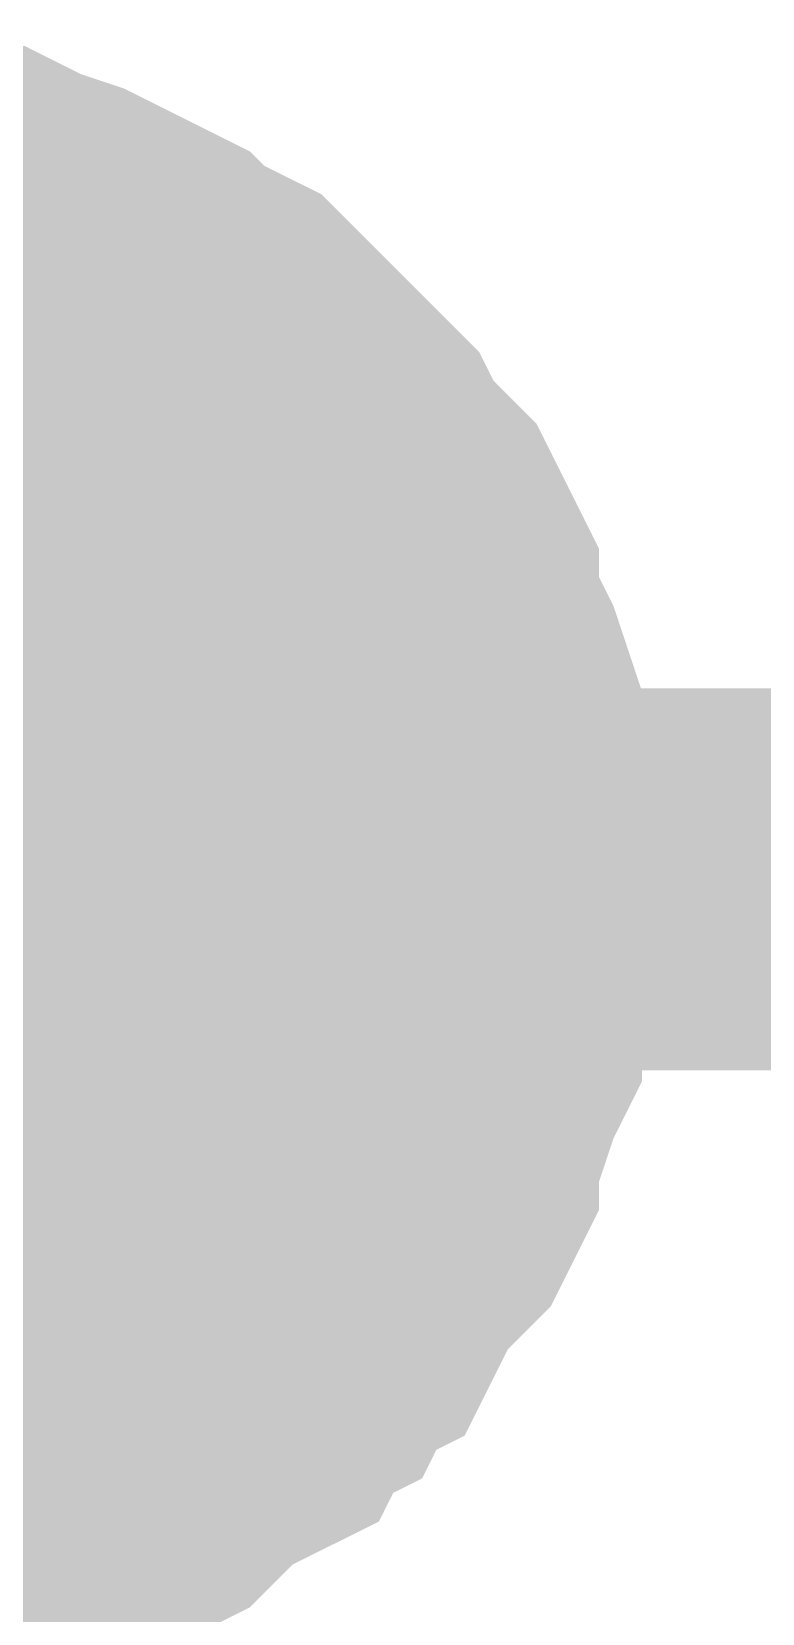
# Model space of a CAD drawing. Header units: inches. Extents: x 0 to 420, y 0 to 297.
# Drawn here: x 141.695 to 142.268, y 168.413 to 169.654 of the extents above; entities that cross this region are included whole.
import ezdxf

# ---------------------------------------------------------------- set-up
doc = ezdxf.new("R2010")
doc.units = ezdxf.units.IN
doc.layers.add('Sheet', color=255, linetype='Continuous')

msp = doc.modelspace()

# ---------------------------------------------------------------- linework, layer by layer
at = {"layer": 'Sheet'}
for points, const_width in [([(141.5305, 169.5046), (141.5529, 169.5046), (141.5865, 169.5046), (141.6089, 169.4934), (141.6313, 169.4934), (141.6537, 169.4934), (141.6761, 169.4822), (141.7097, 169.471), (141.7321, 169.4598), (141.7545, 169.4486), (141.7769, 169.4374), (141.7881, 169.4262), (141.8105, 169.415), (141.8329, 169.4038), (141.8553, 169.3814), (141.8665, 169.3702), (141.8889, 169.3478), (141.9001, 169.3366), (141.9225, 169.3142), (141.9337, 169.2918), (141.9449, 169.2806), (141.9673, 169.2582), (141.9785, 169.2358), (141.9897, 169.2134), (141.9897, 169.191), (142.0009, 169.1686), (142.0121, 169.1462), (142.0233, 169.1126), (142.0233, 169.0901), (142.0233, 169.0677), (142.0344, 169.0453), (142.0344, 169.0117), (142.0344, 168.9893)], 0.2997), ([(141.5305, 169.5046), (141.5529, 169.5046), (141.5865, 169.5046), (141.6089, 169.4934), (141.6313, 169.4934), (141.6537, 169.4934), (141.6761, 169.4822), (141.7097, 169.471), (141.7321, 169.4598), (141.7545, 169.4486), (141.7769, 169.4374), (141.7881, 169.4262), (141.8105, 169.415), (141.8329, 169.4038), (141.8553, 169.3814), (141.8665, 169.3702), (141.8889, 169.3478), (141.9001, 169.3366), (141.9225, 169.3142), (141.9337, 169.2918), (141.9449, 169.2806), (141.9673, 169.2582), (141.9785, 169.2358), (141.9897, 169.2134), (141.9897, 169.191), (142.0009, 169.1686), (142.0121, 169.1462), (142.0233, 169.1126), (142.0233, 169.0901), (142.0233, 169.0677), (142.0344, 169.0453), (142.0344, 169.0117), (142.0344, 168.9893)], 0.2997), ([(141.5305, 169.5046), (141.5529, 169.5046), (141.5865, 169.5046), (141.6089, 169.4934), (141.6313, 169.4934), (141.6537, 169.4934), (141.6761, 169.4822), (141.7097, 169.471), (141.7321, 169.4598), (141.7545, 169.4486), (141.7769, 169.4374), (141.7881, 169.4262), (141.8105, 169.415), (141.8329, 169.4038), (141.8553, 169.3814), (141.8665, 169.3702), (141.8889, 169.3478), (141.9001, 169.3366), (141.9225, 169.3142), (141.9337, 169.2918), (141.9449, 169.2806), (141.9673, 169.2582), (141.9785, 169.2358), (141.9897, 169.2134), (141.9897, 169.191), (142.0009, 169.1686), (142.0121, 169.1462), (142.0233, 169.1126), (142.0233, 169.0901), (142.0233, 169.0677), (142.0344, 169.0453), (142.0344, 169.0117), (142.0344, 168.9893)], 0.2997), ([(141.5305, 169.5046), (141.5529, 169.5046), (141.5865, 169.5046), (141.6089, 169.4934), (141.6313, 169.4934), (141.6537, 169.4934), (141.6761, 169.4822), (141.7097, 169.471), (141.7321, 169.4598), (141.7545, 169.4486), (141.7769, 169.4374), (141.7881, 169.4262), (141.8105, 169.415), (141.8329, 169.4038), (141.8553, 169.3814), (141.8665, 169.3702), (141.8889, 169.3478), (141.9001, 169.3366), (141.9225, 169.3142), (141.9337, 169.2918), (141.9449, 169.2806), (141.9673, 169.2582), (141.9785, 169.2358), (141.9897, 169.2134), (141.9897, 169.191), (142.0009, 169.1686), (142.0121, 169.1462), (142.0233, 169.1126), (142.0233, 169.0901), (142.0233, 169.0677), (142.0344, 169.0453), (142.0344, 169.0117), (142.0344, 168.9893)], 0.2997), ([(141.5305, 169.5046), (141.5529, 169.5046), (141.5865, 169.5046), (141.6089, 169.4934), (141.6313, 169.4934), (141.6537, 169.4934), (141.6761, 169.4822), (141.7097, 169.471), (141.7321, 169.4598), (141.7545, 169.4486), (141.7769, 169.4374), (141.7881, 169.4262), (141.8105, 169.415), (141.8329, 169.4038), (141.8553, 169.3814), (141.8665, 169.3702), (141.8889, 169.3478), (141.9001, 169.3366), (141.9225, 169.3142), (141.9337, 169.2918), (141.9449, 169.2806), (141.9673, 169.2582), (141.9785, 169.2358), (141.9897, 169.2134), (141.9897, 169.191), (142.0009, 169.1686), (142.0121, 169.1462), (142.0233, 169.1126), (142.0233, 169.0901), (142.0233, 169.0677), (142.0344, 169.0453), (142.0344, 169.0117), (142.0344, 168.9893)], 0.2997), ([(141.5305, 169.5046), (141.5529, 169.5046), (141.5865, 169.5046), (141.6089, 169.4934), (141.6313, 169.4934), (141.6537, 169.4934), (141.6761, 169.4822), (141.7097, 169.471), (141.7321, 169.4598), (141.7545, 169.4486), (141.7769, 169.4374), (141.7881, 169.4262), (141.8105, 169.415), (141.8329, 169.4038), (141.8553, 169.3814), (141.8665, 169.3702), (141.8889, 169.3478), (141.9001, 169.3366), (141.9225, 169.3142), (141.9337, 169.2918), (141.9449, 169.2806), (141.9673, 169.2582), (141.9785, 169.2358), (141.9897, 169.2134), (141.9897, 169.191), (142.0009, 169.1686), (142.0121, 169.1462), (142.0233, 169.1126), (142.0233, 169.0901), (142.0233, 169.0677), (142.0344, 169.0453), (142.0344, 169.0117), (142.0344, 168.9893)], 0.2997), ([(141.5305, 169.5046), (141.5529, 169.5046), (141.5865, 169.5046), (141.6089, 169.4934), (141.6313, 169.4934), (141.6537, 169.4934), (141.6761, 169.4822), (141.7097, 169.471), (141.7321, 169.4598), (141.7545, 169.4486), (141.7769, 169.4374), (141.7881, 169.4262), (141.8105, 169.415), (141.8329, 169.4038), (141.8553, 169.3814), (141.8665, 169.3702), (141.8889, 169.3478), (141.9001, 169.3366), (141.9225, 169.3142), (141.9337, 169.2918), (141.9449, 169.2806), (141.9673, 169.2582), (141.9785, 169.2358), (141.9897, 169.2134), (141.9897, 169.191), (142.0009, 169.1686), (142.0121, 169.1462), (142.0233, 169.1126), (142.0233, 169.0901), (142.0233, 169.0677), (142.0344, 169.0453), (142.0344, 169.0117), (142.0344, 168.9893)], 0.2997), ([(141.5305, 169.5046), (141.5529, 169.5046), (141.5865, 169.5046), (141.6089, 169.4934), (141.6313, 169.4934), (141.6537, 169.4934), (141.6761, 169.4822), (141.7097, 169.471), (141.7321, 169.4598), (141.7545, 169.4486), (141.7769, 169.4374), (141.7881, 169.4262), (141.8105, 169.415), (141.8329, 169.4038), (141.8553, 169.3814), (141.8665, 169.3702), (141.8889, 169.3478), (141.9001, 169.3366), (141.9225, 169.3142), (141.9337, 169.2918), (141.9449, 169.2806), (141.9673, 169.2582), (141.9785, 169.2358), (141.9897, 169.2134), (141.9897, 169.191), (142.0009, 169.1686), (142.0121, 169.1462), (142.0233, 169.1126), (142.0233, 169.0901), (142.0233, 169.0677), (142.0344, 169.0453), (142.0344, 169.0117), (142.0344, 168.9893)], 0.2997), ([(141.5305, 169.5046), (141.5529, 169.5046), (141.5865, 169.5046), (141.6089, 169.4934), (141.6313, 169.4934), (141.6537, 169.4934), (141.6761, 169.4822), (141.7097, 169.471), (141.7321, 169.4598), (141.7545, 169.4486), (141.7769, 169.4374), (141.7881, 169.4262), (141.8105, 169.415), (141.8329, 169.4038), (141.8553, 169.3814), (141.8665, 169.3702), (141.8889, 169.3478), (141.9001, 169.3366), (141.9225, 169.3142), (141.9337, 169.2918), (141.9449, 169.2806), (141.9673, 169.2582), (141.9785, 169.2358), (141.9897, 169.2134), (141.9897, 169.191), (142.0009, 169.1686), (142.0121, 169.1462), (142.0233, 169.1126), (142.0233, 169.0901), (142.0233, 169.0677), (142.0344, 169.0453), (142.0344, 169.0117), (142.0344, 168.9893)], 0.2997), ([(141.5305, 169.5046), (141.5529, 169.5046), (141.5865, 169.5046), (141.6089, 169.4934), (141.6313, 169.4934), (141.6537, 169.4934), (141.6761, 169.4822), (141.7097, 169.471), (141.7321, 169.4598), (141.7545, 169.4486), (141.7769, 169.4374), (141.7881, 169.4262), (141.8105, 169.415), (141.8329, 169.4038), (141.8553, 169.3814), (141.8665, 169.3702), (141.8889, 169.3478), (141.9001, 169.3366), (141.9225, 169.3142), (141.9337, 169.2918), (141.9449, 169.2806), (141.9673, 169.2582), (141.9785, 169.2358), (141.9897, 169.2134), (141.9897, 169.191), (142.0009, 169.1686), (142.0121, 169.1462), (142.0233, 169.1126), (142.0233, 169.0901), (142.0233, 169.0677), (142.0344, 169.0453), (142.0344, 169.0117), (142.0344, 168.9893)], 0.2997), ([(141.5305, 169.5046), (141.5529, 169.5046), (141.5865, 169.5046), (141.6089, 169.4934), (141.6313, 169.4934), (141.6537, 169.4934), (141.6761, 169.4822), (141.7097, 169.471), (141.7321, 169.4598), (141.7545, 169.4486), (141.7769, 169.4374), (141.7881, 169.4262), (141.8105, 169.415), (141.8329, 169.4038), (141.8553, 169.3814), (141.8665, 169.3702), (141.8889, 169.3478), (141.9001, 169.3366), (141.9225, 169.3142), (141.9337, 169.2918), (141.9449, 169.2806), (141.9673, 169.2582), (141.9785, 169.2358), (141.9897, 169.2134), (141.9897, 169.191), (142.0009, 169.1686), (142.0121, 169.1462), (142.0233, 169.1126), (142.0233, 169.0901), (142.0233, 169.0677), (142.0344, 169.0453), (142.0344, 169.0117), (142.0344, 168.9893)], 0.2997), ([(141.6313, 169.4934), (141.6537, 169.4934), (141.6761, 169.4822), (141.7097, 169.471), (141.7321, 169.4598), (141.7545, 169.4486), (141.7769, 169.4374), (141.7881, 169.4262), (141.8105, 169.415), (141.8329, 169.4038), (141.8553, 169.3814), (141.8665, 169.3702), (141.8889, 169.3478), (141.9001, 169.3366), (141.9225, 169.3142), (141.9337, 169.2918), (141.9449, 169.2806), (141.9673, 169.2582), (141.9785, 169.2358), (141.9897, 169.2134), (141.9897, 169.191), (142.0009, 169.1686), (142.0121, 169.1462), (142.0233, 169.1126), (142.0233, 169.0901), (142.0233, 169.0677), (142.0344, 169.0453), (142.0344, 169.0117), (142.0344, 168.9893)], 0.0991), ([(141.6313, 169.4934), (141.6537, 169.4934), (141.6761, 169.4822), (141.7097, 169.471), (141.7321, 169.4598), (141.7545, 169.4486), (141.7769, 169.4374), (141.7881, 169.4262), (141.8105, 169.415), (141.8329, 169.4038), (141.8553, 169.3814), (141.8665, 169.3702), (141.8889, 169.3478), (141.9001, 169.3366), (141.9225, 169.3142), (141.9337, 169.2918), (141.9449, 169.2806), (141.9673, 169.2582), (141.9785, 169.2358), (141.9897, 169.2134), (141.9897, 169.191), (142.0009, 169.1686), (142.0121, 169.1462), (142.0233, 169.1126), (142.0233, 169.0901), (142.0233, 169.0677), (142.0344, 169.0453), (142.0344, 169.0117), (142.0344, 168.9893)], 0.0991), ([(141.6313, 169.4934), (141.6537, 169.4934), (141.6761, 169.4822), (141.7097, 169.471), (141.7321, 169.4598), (141.7545, 169.4486), (141.7769, 169.4374), (141.7881, 169.4262), (141.8105, 169.415), (141.8329, 169.4038), (141.8553, 169.3814), (141.8665, 169.3702), (141.8889, 169.3478), (141.9001, 169.3366), (141.9225, 169.3142), (141.9337, 169.2918), (141.9449, 169.2806), (141.9673, 169.2582), (141.9785, 169.2358), (141.9897, 169.2134), (141.9897, 169.191), (142.0009, 169.1686), (142.0121, 169.1462), (142.0233, 169.1126), (142.0233, 169.0901), (142.0233, 169.0677), (142.0344, 169.0453), (142.0344, 169.0117), (142.0344, 168.9893)], 0.0991), ([(141.6313, 169.4934), (141.6537, 169.4934), (141.6761, 169.4822), (141.7097, 169.471), (141.7321, 169.4598), (141.7545, 169.4486), (141.7769, 169.4374), (141.7881, 169.4262), (141.8105, 169.415), (141.8329, 169.4038), (141.8553, 169.3814), (141.8665, 169.3702), (141.8889, 169.3478), (141.9001, 169.3366), (141.9225, 169.3142), (141.9337, 169.2918), (141.9449, 169.2806), (141.9673, 169.2582), (141.9785, 169.2358), (141.9897, 169.2134), (141.9897, 169.191), (142.0009, 169.1686), (142.0121, 169.1462), (142.0233, 169.1126), (142.0233, 169.0901), (142.0233, 169.0677), (142.0344, 169.0453), (142.0344, 169.0117), (142.0344, 168.9893)], 0.0991), ([(141.6313, 169.4934), (141.6537, 169.4934), (141.6761, 169.4822), (141.7097, 169.471), (141.7321, 169.4598), (141.7545, 169.4486), (141.7769, 169.4374), (141.7881, 169.4262), (141.8105, 169.415), (141.8329, 169.4038), (141.8553, 169.3814), (141.8665, 169.3702), (141.8889, 169.3478), (141.9001, 169.3366), (141.9225, 169.3142), (141.9337, 169.2918), (141.9449, 169.2806), (141.9673, 169.2582), (141.9785, 169.2358), (141.9897, 169.2134), (141.9897, 169.191), (142.0009, 169.1686), (142.0121, 169.1462), (142.0233, 169.1126), (142.0233, 169.0901), (142.0233, 169.0677), (142.0344, 169.0453), (142.0344, 169.0117), (142.0344, 168.9893)], 0.0991), ([(141.6313, 169.4934), (141.6537, 169.4934), (141.6761, 169.4822), (141.7097, 169.471), (141.7321, 169.4598), (141.7545, 169.4486), (141.7769, 169.4374), (141.7881, 169.4262), (141.8105, 169.415), (141.8329, 169.4038), (141.8553, 169.3814), (141.8665, 169.3702), (141.8889, 169.3478), (141.9001, 169.3366), (141.9225, 169.3142), (141.9337, 169.2918), (141.9449, 169.2806), (141.9673, 169.2582), (141.9785, 169.2358), (141.9897, 169.2134), (141.9897, 169.191), (142.0009, 169.1686), (142.0121, 169.1462), (142.0233, 169.1126), (142.0233, 169.0901), (142.0233, 169.0677), (142.0344, 169.0453), (142.0344, 169.0117), (142.0344, 168.9893)], 0.0991), ([(141.6313, 169.4934), (141.6537, 169.4934), (141.6761, 169.4822), (141.7097, 169.471), (141.7321, 169.4598), (141.7545, 169.4486), (141.7769, 169.4374), (141.7881, 169.4262), (141.8105, 169.415), (141.8329, 169.4038), (141.8553, 169.3814), (141.8665, 169.3702), (141.8889, 169.3478), (141.9001, 169.3366), (141.9225, 169.3142), (141.9337, 169.2918), (141.9449, 169.2806), (141.9673, 169.2582), (141.9785, 169.2358), (141.9897, 169.2134), (141.9897, 169.191), (142.0009, 169.1686), (142.0121, 169.1462), (142.0233, 169.1126), (142.0233, 169.0901), (142.0233, 169.0677), (142.0344, 169.0453), (142.0344, 169.0117), (142.0344, 168.9893)], 0.0991), ([(141.6313, 169.4934), (141.6537, 169.4934), (141.6761, 169.4822), (141.7097, 169.471), (141.7321, 169.4598), (141.7545, 169.4486), (141.7769, 169.4374), (141.7881, 169.4262), (141.8105, 169.415), (141.8329, 169.4038), (141.8553, 169.3814), (141.8665, 169.3702), (141.8889, 169.3478), (141.9001, 169.3366), (141.9225, 169.3142), (141.9337, 169.2918), (141.9449, 169.2806), (141.9673, 169.2582), (141.9785, 169.2358), (141.9897, 169.2134), (141.9897, 169.191), (142.0009, 169.1686), (142.0121, 169.1462), (142.0233, 169.1126), (142.0233, 169.0901), (142.0233, 169.0677), (142.0344, 169.0453), (142.0344, 169.0117), (142.0344, 168.9893)], 0.0991), ([(141.6313, 169.4934), (141.6537, 169.4934), (141.6761, 169.4822), (141.7097, 169.471), (141.7321, 169.4598), (141.7545, 169.4486), (141.7769, 169.4374), (141.7881, 169.4262), (141.8105, 169.415), (141.8329, 169.4038), (141.8553, 169.3814), (141.8665, 169.3702), (141.8889, 169.3478), (141.9001, 169.3366), (141.9225, 169.3142), (141.9337, 169.2918), (141.9449, 169.2806), (141.9673, 169.2582), (141.9785, 169.2358), (141.9897, 169.2134), (141.9897, 169.191), (142.0009, 169.1686), (142.0121, 169.1462), (142.0233, 169.1126), (142.0233, 169.0901), (142.0233, 169.0677), (142.0344, 169.0453), (142.0344, 169.0117), (142.0344, 168.9893)], 0.0991), ([(141.6313, 169.4934), (141.6537, 169.4934), (141.6761, 169.4822), (141.7097, 169.471), (141.7321, 169.4598), (141.7545, 169.4486), (141.7769, 169.4374), (141.7881, 169.4262), (141.8105, 169.415), (141.8329, 169.4038), (141.8553, 169.3814), (141.8665, 169.3702), (141.8889, 169.3478), (141.9001, 169.3366), (141.9225, 169.3142), (141.9337, 169.2918), (141.9449, 169.2806), (141.9673, 169.2582), (141.9785, 169.2358), (141.9897, 169.2134), (141.9897, 169.191), (142.0009, 169.1686), (142.0121, 169.1462), (142.0233, 169.1126), (142.0233, 169.0901), (142.0233, 169.0677), (142.0344, 169.0453), (142.0344, 169.0117), (142.0344, 168.9893)], 0.0991), ([(141.6313, 169.4934), (141.6537, 169.4934), (141.6761, 169.4822), (141.7097, 169.471), (141.7321, 169.4598), (141.7545, 169.4486), (141.7769, 169.4374), (141.7881, 169.4262), (141.8105, 169.415), (141.8329, 169.4038), (141.8553, 169.3814), (141.8665, 169.3702), (141.8889, 169.3478), (141.9001, 169.3366), (141.9225, 169.3142), (141.9337, 169.2918), (141.9449, 169.2806), (141.9673, 169.2582), (141.9785, 169.2358), (141.9897, 169.2134), (141.9897, 169.191), (142.0009, 169.1686), (142.0121, 169.1462), (142.0233, 169.1126), (142.0233, 169.0901), (142.0233, 169.0677), (142.0344, 169.0453), (142.0344, 169.0117), (142.0344, 168.9893)], 0.0991), ([(142.0344, 168.9893), (142.0344, 168.9669), (142.0344, 168.9333), (142.0233, 168.9109), (142.0233, 168.8885), (142.0233, 168.8661), (142.0121, 168.8437), (142.0009, 168.8101), (141.9897, 168.7877), (141.9897, 168.7653), (141.9785, 168.7429), (141.9673, 168.7317), (141.9449, 168.7093), (141.9337, 168.6869), (141.9225, 168.6645), (141.9001, 168.6533), (141.8889, 168.6308), (141.8665, 168.6196), (141.8553, 168.5972), (141.8329, 168.586), (141.8105, 168.5748), (141.7881, 168.5524), (141.7769, 168.5412), (141.7545, 168.53), (141.7321, 168.53), (141.7097, 168.5188), (141.6761, 168.5076), (141.6537, 168.4964), (141.6313, 168.4964), (141.6089, 168.4964), (141.5865, 168.4852), (141.5529, 168.4852), (141.5305, 168.4852)], 0.2997), ([(142.0344, 168.9893), (142.0344, 168.9669), (142.0344, 168.9333), (142.0233, 168.9109), (142.0233, 168.8885), (142.0233, 168.8661), (142.0121, 168.8437), (142.0009, 168.8101), (141.9897, 168.7877), (141.9897, 168.7653), (141.9785, 168.7429), (141.9673, 168.7317), (141.9449, 168.7093), (141.9337, 168.6869), (141.9225, 168.6645), (141.9001, 168.6533), (141.8889, 168.6308), (141.8665, 168.6196), (141.8553, 168.5972), (141.8329, 168.586), (141.8105, 168.5748), (141.7881, 168.5524), (141.7769, 168.5412), (141.7545, 168.53), (141.7321, 168.53), (141.7097, 168.5188), (141.6761, 168.5076), (141.6537, 168.4964), (141.6313, 168.4964), (141.6089, 168.4964), (141.5865, 168.4852), (141.5529, 168.4852), (141.5305, 168.4852)], 0.2997), ([(141.5305, 168.9893), (142.5272, 168.9893)], 0.2997), ([(142.0344, 168.9893), (142.0344, 168.9669), (142.0344, 168.9333), (142.0233, 168.9109), (142.0233, 168.8885), (142.0233, 168.8661), (142.0121, 168.8437), (142.0009, 168.8101), (141.9897, 168.7877), (141.9897, 168.7653), (141.9785, 168.7429), (141.9673, 168.7317), (141.9449, 168.7093), (141.9337, 168.6869), (141.9225, 168.6645), (141.9001, 168.6533), (141.8889, 168.6308), (141.8665, 168.6196), (141.8553, 168.5972), (141.8329, 168.586), (141.8105, 168.5748), (141.7881, 168.5524), (141.7769, 168.5412), (141.7545, 168.53), (141.7321, 168.53), (141.7097, 168.5188), (141.6761, 168.5076), (141.6537, 168.4964), (141.6313, 168.4964), (141.6089, 168.4964), (141.5865, 168.4852), (141.5529, 168.4852), (141.5305, 168.4852)], 0.2997), ([(142.0344, 168.9893), (142.0344, 168.9669), (142.0344, 168.9333), (142.0233, 168.9109), (142.0233, 168.8885), (142.0233, 168.8661), (142.0121, 168.8437), (142.0009, 168.8101), (141.9897, 168.7877), (141.9897, 168.7653), (141.9785, 168.7429), (141.9673, 168.7317), (141.9449, 168.7093), (141.9337, 168.6869), (141.9225, 168.6645), (141.9001, 168.6533), (141.8889, 168.6308), (141.8665, 168.6196), (141.8553, 168.5972), (141.8329, 168.586), (141.8105, 168.5748), (141.7881, 168.5524), (141.7769, 168.5412), (141.7545, 168.53), (141.7321, 168.53), (141.7097, 168.5188), (141.6761, 168.5076), (141.6537, 168.4964), (141.6313, 168.4964), (141.6089, 168.4964), (141.5865, 168.4852), (141.5529, 168.4852), (141.5305, 168.4852)], 0.2997), ([(142.0344, 168.9893), (142.0344, 168.9669), (142.0344, 168.9333), (142.0233, 168.9109), (142.0233, 168.8885), (142.0233, 168.8661), (142.0121, 168.8437), (142.0009, 168.8101), (141.9897, 168.7877), (141.9897, 168.7653), (141.9785, 168.7429), (141.9673, 168.7317), (141.9449, 168.7093), (141.9337, 168.6869), (141.9225, 168.6645), (141.9001, 168.6533), (141.8889, 168.6308), (141.8665, 168.6196), (141.8553, 168.5972), (141.8329, 168.586), (141.8105, 168.5748), (141.7881, 168.5524), (141.7769, 168.5412), (141.7545, 168.53), (141.7321, 168.53), (141.7097, 168.5188), (141.6761, 168.5076), (141.6537, 168.4964), (141.6313, 168.4964), (141.6089, 168.4964), (141.5865, 168.4852), (141.5529, 168.4852), (141.5305, 168.4852)], 0.2997), ([(142.0344, 168.9893), (142.0344, 168.9669), (142.0344, 168.9333), (142.0233, 168.9109), (142.0233, 168.8885), (142.0233, 168.8661), (142.0121, 168.8437), (142.0009, 168.8101), (141.9897, 168.7877), (141.9897, 168.7653), (141.9785, 168.7429), (141.9673, 168.7317), (141.9449, 168.7093), (141.9337, 168.6869), (141.9225, 168.6645), (141.9001, 168.6533), (141.8889, 168.6308), (141.8665, 168.6196), (141.8553, 168.5972), (141.8329, 168.586), (141.8105, 168.5748), (141.7881, 168.5524), (141.7769, 168.5412), (141.7545, 168.53), (141.7321, 168.53), (141.7097, 168.5188), (141.6761, 168.5076), (141.6537, 168.4964), (141.6313, 168.4964), (141.6089, 168.4964), (141.5865, 168.4852), (141.5529, 168.4852), (141.5305, 168.4852)], 0.2997), ([(142.0344, 168.9893), (142.0344, 168.9669), (142.0344, 168.9333), (142.0233, 168.9109), (142.0233, 168.8885), (142.0233, 168.8661), (142.0121, 168.8437), (142.0009, 168.8101), (141.9897, 168.7877), (141.9897, 168.7653), (141.9785, 168.7429), (141.9673, 168.7317), (141.9449, 168.7093), (141.9337, 168.6869), (141.9225, 168.6645), (141.9001, 168.6533), (141.8889, 168.6308), (141.8665, 168.6196), (141.8553, 168.5972), (141.8329, 168.586), (141.8105, 168.5748), (141.7881, 168.5524), (141.7769, 168.5412), (141.7545, 168.53), (141.7321, 168.53), (141.7097, 168.5188), (141.6761, 168.5076), (141.6537, 168.4964), (141.6313, 168.4964), (141.6089, 168.4964), (141.5865, 168.4852), (141.5529, 168.4852), (141.5305, 168.4852)], 0.2997), ([(142.0344, 168.9893), (142.0344, 168.9669), (142.0344, 168.9333), (142.0233, 168.9109), (142.0233, 168.8885), (142.0233, 168.8661), (142.0121, 168.8437), (142.0009, 168.8101), (141.9897, 168.7877), (141.9897, 168.7653), (141.9785, 168.7429), (141.9673, 168.7317), (141.9449, 168.7093), (141.9337, 168.6869), (141.9225, 168.6645), (141.9001, 168.6533), (141.8889, 168.6308), (141.8665, 168.6196), (141.8553, 168.5972), (141.8329, 168.586), (141.8105, 168.5748), (141.7881, 168.5524), (141.7769, 168.5412), (141.7545, 168.53), (141.7321, 168.53), (141.7097, 168.5188), (141.6761, 168.5076), (141.6537, 168.4964), (141.6313, 168.4964), (141.6089, 168.4964), (141.5865, 168.4852), (141.5529, 168.4852), (141.5305, 168.4852)], 0.2997), ([(142.0344, 168.9893), (142.0344, 168.9669), (142.0344, 168.9333), (142.0233, 168.9109), (142.0233, 168.8885), (142.0233, 168.8661), (142.0121, 168.8437), (142.0009, 168.8101), (141.9897, 168.7877), (141.9897, 168.7653), (141.9785, 168.7429), (141.9673, 168.7317), (141.9449, 168.7093), (141.9337, 168.6869), (141.9225, 168.6645), (141.9001, 168.6533), (141.8889, 168.6308), (141.8665, 168.6196), (141.8553, 168.5972), (141.8329, 168.586), (141.8105, 168.5748), (141.7881, 168.5524), (141.7769, 168.5412), (141.7545, 168.53), (141.7321, 168.53), (141.7097, 168.5188), (141.6761, 168.5076), (141.6537, 168.4964), (141.6313, 168.4964), (141.6089, 168.4964), (141.5865, 168.4852), (141.5529, 168.4852), (141.5305, 168.4852)], 0.2997), ([(142.0344, 168.9893), (142.0344, 168.9669), (142.0344, 168.9333), (142.0233, 168.9109), (142.0233, 168.8885), (142.0233, 168.8661), (142.0121, 168.8437), (142.0009, 168.8101), (141.9897, 168.7877), (141.9897, 168.7653), (141.9785, 168.7429), (141.9673, 168.7317), (141.9449, 168.7093), (141.9337, 168.6869), (141.9225, 168.6645), (141.9001, 168.6533), (141.8889, 168.6308), (141.8665, 168.6196), (141.8553, 168.5972), (141.8329, 168.586), (141.8105, 168.5748), (141.7881, 168.5524), (141.7769, 168.5412), (141.7545, 168.53), (141.7321, 168.53), (141.7097, 168.5188), (141.6761, 168.5076), (141.6537, 168.4964), (141.6313, 168.4964), (141.6089, 168.4964), (141.5865, 168.4852), (141.5529, 168.4852), (141.5305, 168.4852)], 0.2997), ([(142.0344, 168.9893), (142.0344, 168.9669), (142.0344, 168.9333), (142.0233, 168.9109), (142.0233, 168.8885), (142.0233, 168.8661), (142.0121, 168.8437), (142.0009, 168.8101), (141.9897, 168.7877), (141.9897, 168.7653), (141.9785, 168.7429), (141.9673, 168.7317), (141.9449, 168.7093), (141.9337, 168.6869), (141.9225, 168.6645), (141.9001, 168.6533), (141.8889, 168.6308), (141.8665, 168.6196), (141.8553, 168.5972), (141.8329, 168.586), (141.8105, 168.5748), (141.7881, 168.5524), (141.7769, 168.5412), (141.7545, 168.53), (141.7321, 168.53), (141.7097, 168.5188), (141.6761, 168.5076), (141.6537, 168.4964), (141.6313, 168.4964), (141.6089, 168.4964), (141.5865, 168.4852), (141.5529, 168.4852), (141.5305, 168.4852)], 0.2997), ([(142.0344, 168.9893), (142.0344, 168.9893), (142.0344, 168.9893), (142.0344, 168.9893), (142.0344, 168.9893), (142.0344, 168.9893), (142.0344, 168.9893), (142.0344, 168.9893), (142.0344, 168.9893), (142.0344, 168.9893), (142.0344, 168.9893), (142.0344, 168.9893), (142.0344, 168.9893), (142.0344, 168.9893), (142.0344, 168.9893), (142.0344, 168.9893), (142.0344, 168.9893), (142.0344, 168.9893), (142.0344, 168.9893), (142.0344, 168.9893), (142.0344, 168.9893), (142.0344, 168.9893), (142.0344, 168.9893), (142.0344, 168.9893), (142.0344, 168.9893), (142.0344, 168.9893), (142.0344, 168.9893), (142.0344, 168.9893), (142.0344, 168.9893), (142.0344, 168.9893), (142.0344, 168.9893), (142.0344, 168.9893), (142.0344, 168.9893)], 0.2997), ([(142.0344, 168.9893), (142.0344, 168.9893)], 0.2997), ([(142.0344, 168.9893), (142.0344, 168.9893), (142.0344, 168.9893), (142.0344, 168.9893), (142.0344, 168.9893), (142.0344, 168.9893), (142.0344, 168.9893), (142.0344, 168.9893), (142.0344, 168.9893), (142.0344, 168.9893), (142.0344, 168.9893), (142.0344, 168.9893), (142.0344, 168.9893), (142.0344, 168.9893), (142.0344, 168.9893), (142.0344, 168.9893), (142.0344, 168.9893), (142.0344, 168.9893), (142.0344, 168.9893), (142.0344, 168.9893), (142.0344, 168.9893), (142.0344, 168.9893), (142.0344, 168.9893), (142.0344, 168.9893), (142.0344, 168.9893), (142.0344, 168.9893), (142.0344, 168.9893), (142.0344, 168.9893), (142.0344, 168.9893), (142.0344, 168.9893), (142.0344, 168.9893), (142.0344, 168.9893), (142.0344, 168.9893)], 0.2997), ([(142.0344, 168.9893), (142.0344, 168.9893)], 0.2997), ([(142.0344, 168.9893), (142.0344, 168.9893), (142.0344, 168.9893), (142.0344, 168.9893), (142.0344, 168.9893), (142.0344, 168.9893), (142.0344, 168.9893), (142.0344, 168.9893), (142.0344, 168.9893), (142.0344, 168.9893), (142.0344, 168.9893), (142.0344, 168.9893), (142.0344, 168.9893), (142.0344, 168.9893), (142.0344, 168.9893), (142.0344, 168.9893), (142.0344, 168.9893), (142.0344, 168.9893), (142.0344, 168.9893), (142.0344, 168.9893), (142.0344, 168.9893), (142.0344, 168.9893), (142.0344, 168.9893), (142.0344, 168.9893), (142.0344, 168.9893), (142.0344, 168.9893), (142.0344, 168.9893), (142.0344, 168.9893), (142.0344, 168.9893), (142.0344, 168.9893), (142.0344, 168.9893), (142.0344, 168.9893), (142.0344, 168.9893)], 0.2997), ([(142.0344, 168.9893), (142.0344, 168.9893)], 0.2997), ([(142.0344, 168.9893), (142.0344, 168.9893), (142.0344, 168.9893), (142.0344, 168.9893), (142.0344, 168.9893), (142.0344, 168.9893), (142.0344, 168.9893), (142.0344, 168.9893), (142.0344, 168.9893), (142.0344, 168.9893), (142.0344, 168.9893), (142.0344, 168.9893), (142.0344, 168.9893), (142.0344, 168.9893), (142.0344, 168.9893), (142.0344, 168.9893), (142.0344, 168.9893), (142.0344, 168.9893), (142.0344, 168.9893), (142.0344, 168.9893), (142.0344, 168.9893), (142.0344, 168.9893), (142.0344, 168.9893), (142.0344, 168.9893), (142.0344, 168.9893), (142.0344, 168.9893), (142.0344, 168.9893), (142.0344, 168.9893), (142.0344, 168.9893), (142.0344, 168.9893), (142.0344, 168.9893), (142.0344, 168.9893), (142.0344, 168.9893)], 0.2997), ([(142.0344, 168.9893), (142.0344, 168.9893)], 0.2997), ([(142.0344, 168.9893), (142.0344, 168.9893), (142.0344, 168.9893), (142.0344, 168.9893), (142.0344, 168.9893), (142.0344, 168.9893), (142.0344, 168.9893), (142.0344, 168.9893), (142.0344, 168.9893), (142.0344, 168.9893), (142.0344, 168.9893), (142.0344, 168.9893), (142.0344, 168.9893), (142.0344, 168.9893), (142.0344, 168.9893), (142.0344, 168.9893), (142.0344, 168.9893), (142.0344, 168.9893), (142.0344, 168.9893), (142.0344, 168.9893), (142.0344, 168.9893), (142.0344, 168.9893), (142.0344, 168.9893), (142.0344, 168.9893), (142.0344, 168.9893), (142.0344, 168.9893), (142.0344, 168.9893), (142.0344, 168.9893), (142.0344, 168.9893), (142.0344, 168.9893), (142.0344, 168.9893), (142.0344, 168.9893), (142.0344, 168.9893)], 0.2997), ([(142.0344, 168.9893), (142.0344, 168.9893)], 0.2997), ([(142.0344, 168.9893), (142.0344, 168.9893), (142.0344, 168.9893), (142.0344, 168.9893), (142.0344, 168.9893), (142.0344, 168.9893), (142.0344, 168.9893), (142.0344, 168.9893), (142.0344, 168.9893), (142.0344, 168.9893), (142.0344, 168.9893), (142.0344, 168.9893), (142.0344, 168.9893), (142.0344, 168.9893), (142.0344, 168.9893), (142.0344, 168.9893), (142.0344, 168.9893), (142.0344, 168.9893), (142.0344, 168.9893), (142.0344, 168.9893), (142.0344, 168.9893), (142.0344, 168.9893), (142.0344, 168.9893), (142.0344, 168.9893), (142.0344, 168.9893), (142.0344, 168.9893), (142.0344, 168.9893), (142.0344, 168.9893), (142.0344, 168.9893), (142.0344, 168.9893), (142.0344, 168.9893), (142.0344, 168.9893), (142.0344, 168.9893)], 0.2997), ([(142.0344, 168.9893), (142.0344, 168.9893)], 0.2997), ([(142.0344, 168.9893), (142.0344, 168.9893), (142.0344, 168.9893), (142.0344, 168.9893), (142.0344, 168.9893), (142.0344, 168.9893), (142.0344, 168.9893), (142.0344, 168.9893), (142.0344, 168.9893), (142.0344, 168.9893), (142.0344, 168.9893), (142.0344, 168.9893), (142.0344, 168.9893), (142.0344, 168.9893), (142.0344, 168.9893), (142.0344, 168.9893), (142.0344, 168.9893), (142.0344, 168.9893), (142.0344, 168.9893), (142.0344, 168.9893), (142.0344, 168.9893), (142.0344, 168.9893), (142.0344, 168.9893), (142.0344, 168.9893), (142.0344, 168.9893), (142.0344, 168.9893), (142.0344, 168.9893), (142.0344, 168.9893), (142.0344, 168.9893), (142.0344, 168.9893), (142.0344, 168.9893), (142.0344, 168.9893), (142.0344, 168.9893)], 0.2997), ([(142.0344, 168.9893), (142.0344, 168.9893)], 0.2997), ([(142.0344, 168.9893), (142.0344, 168.9893), (142.0344, 168.9893), (142.0344, 168.9893), (142.0344, 168.9893), (142.0344, 168.9893), (142.0344, 168.9893), (142.0344, 168.9893), (142.0344, 168.9893), (142.0344, 168.9893), (142.0344, 168.9893), (142.0344, 168.9893), (142.0344, 168.9893), (142.0344, 168.9893), (142.0344, 168.9893), (142.0344, 168.9893), (142.0344, 168.9893), (142.0344, 168.9893), (142.0344, 168.9893), (142.0344, 168.9893), (142.0344, 168.9893), (142.0344, 168.9893), (142.0344, 168.9893), (142.0344, 168.9893), (142.0344, 168.9893), (142.0344, 168.9893), (142.0344, 168.9893), (142.0344, 168.9893), (142.0344, 168.9893), (142.0344, 168.9893), (142.0344, 168.9893), (142.0344, 168.9893), (142.0344, 168.9893)], 0.2997), ([(142.0344, 168.9893), (142.0344, 168.9893)], 0.2997), ([(142.0344, 168.9893), (142.0344, 168.9893), (142.0344, 168.9893), (142.0344, 168.9893), (142.0344, 168.9893), (142.0344, 168.9893), (142.0344, 168.9893), (142.0344, 168.9893), (142.0344, 168.9893), (142.0344, 168.9893), (142.0344, 168.9893), (142.0344, 168.9893), (142.0344, 168.9893), (142.0344, 168.9893), (142.0344, 168.9893), (142.0344, 168.9893), (142.0344, 168.9893), (142.0344, 168.9893), (142.0344, 168.9893), (142.0344, 168.9893), (142.0344, 168.9893), (142.0344, 168.9893), (142.0344, 168.9893), (142.0344, 168.9893), (142.0344, 168.9893), (142.0344, 168.9893), (142.0344, 168.9893), (142.0344, 168.9893), (142.0344, 168.9893), (142.0344, 168.9893), (142.0344, 168.9893), (142.0344, 168.9893), (142.0344, 168.9893)], 0.2997), ([(142.0344, 168.9893), (142.0344, 168.9893)], 0.2997), ([(142.0344, 168.9893), (142.0344, 168.9893), (142.0344, 168.9893), (142.0344, 168.9893), (142.0344, 168.9893), (142.0344, 168.9893), (142.0344, 168.9893), (142.0344, 168.9893), (142.0344, 168.9893), (142.0344, 168.9893), (142.0344, 168.9893), (142.0344, 168.9893), (142.0344, 168.9893), (142.0344, 168.9893), (142.0344, 168.9893), (142.0344, 168.9893), (142.0344, 168.9893), (142.0344, 168.9893), (142.0344, 168.9893), (142.0344, 168.9893), (142.0344, 168.9893), (142.0344, 168.9893), (142.0344, 168.9893), (142.0344, 168.9893), (142.0344, 168.9893), (142.0344, 168.9893), (142.0344, 168.9893), (142.0344, 168.9893), (142.0344, 168.9893), (142.0344, 168.9893), (142.0344, 168.9893), (142.0344, 168.9893), (142.0344, 168.9893)], 0.2997), ([(142.0344, 168.9893), (142.0344, 168.9893)], 0.2997), ([(142.0344, 168.9893), (142.0344, 168.9893), (142.0344, 168.9893), (142.0344, 168.9893), (142.0344, 168.9893), (142.0344, 168.9893), (142.0344, 168.9893), (142.0344, 168.9893), (142.0344, 168.9893), (142.0344, 168.9893), (142.0344, 168.9893), (142.0344, 168.9893), (142.0344, 168.9893), (142.0344, 168.9893), (142.0344, 168.9893), (142.0344, 168.9893), (142.0344, 168.9893), (142.0344, 168.9893), (142.0344, 168.9893), (142.0344, 168.9893), (142.0344, 168.9893), (142.0344, 168.9893), (142.0344, 168.9893), (142.0344, 168.9893), (142.0344, 168.9893), (142.0344, 168.9893), (142.0344, 168.9893), (142.0344, 168.9893), (142.0344, 168.9893), (142.0344, 168.9893), (142.0344, 168.9893), (142.0344, 168.9893), (142.0344, 168.9893)], 0.2997), ([(142.0344, 168.9893), (142.0344, 168.9893)], 0.2997), ([(142.0344, 168.9893), (142.0344, 168.9669), (142.0344, 168.9333), (142.0233, 168.9109), (142.0233, 168.8885), (142.0233, 168.8661), (142.0121, 168.8437), (142.0009, 168.8101), (141.9897, 168.7877), (141.9897, 168.7653), (141.9785, 168.7429), (141.9673, 168.7317), (141.9449, 168.7093), (141.9337, 168.6869), (141.9225, 168.6645), (141.9001, 168.6533), (141.8889, 168.6308), (141.8665, 168.6196), (141.8553, 168.5972), (141.8329, 168.586), (141.8105, 168.5748), (141.7881, 168.5524), (141.7769, 168.5412), (141.7545, 168.53), (141.7321, 168.53), (141.7097, 168.5188), (141.6761, 168.5076), (141.6537, 168.4964), (141.6313, 168.4964)], 0.0991), ([(142.0344, 168.9893), (142.0344, 168.9669), (142.0344, 168.9333), (142.0233, 168.9109), (142.0233, 168.8885), (142.0233, 168.8661), (142.0121, 168.8437), (142.0009, 168.8101), (141.9897, 168.7877), (141.9897, 168.7653), (141.9785, 168.7429), (141.9673, 168.7317), (141.9449, 168.7093), (141.9337, 168.6869), (141.9225, 168.6645), (141.9001, 168.6533), (141.8889, 168.6308), (141.8665, 168.6196), (141.8553, 168.5972), (141.8329, 168.586), (141.8105, 168.5748), (141.7881, 168.5524), (141.7769, 168.5412), (141.7545, 168.53), (141.7321, 168.53), (141.7097, 168.5188), (141.6761, 168.5076), (141.6537, 168.4964), (141.6313, 168.4964)], 0.0991), ([(142.0344, 168.9893), (142.0344, 168.9669), (142.0344, 168.9333), (142.0233, 168.9109), (142.0233, 168.8885), (142.0233, 168.8661), (142.0121, 168.8437), (142.0009, 168.8101), (141.9897, 168.7877), (141.9897, 168.7653), (141.9785, 168.7429), (141.9673, 168.7317), (141.9449, 168.7093), (141.9337, 168.6869), (141.9225, 168.6645), (141.9001, 168.6533), (141.8889, 168.6308), (141.8665, 168.6196), (141.8553, 168.5972), (141.8329, 168.586), (141.8105, 168.5748), (141.7881, 168.5524), (141.7769, 168.5412), (141.7545, 168.53), (141.7321, 168.53), (141.7097, 168.5188), (141.6761, 168.5076), (141.6537, 168.4964), (141.6313, 168.4964)], 0.0991), ([(142.0344, 168.9893), (142.0344, 168.9669), (142.0344, 168.9333), (142.0233, 168.9109), (142.0233, 168.8885), (142.0233, 168.8661), (142.0121, 168.8437), (142.0009, 168.8101), (141.9897, 168.7877), (141.9897, 168.7653), (141.9785, 168.7429), (141.9673, 168.7317), (141.9449, 168.7093), (141.9337, 168.6869), (141.9225, 168.6645), (141.9001, 168.6533), (141.8889, 168.6308), (141.8665, 168.6196), (141.8553, 168.5972), (141.8329, 168.586), (141.8105, 168.5748), (141.7881, 168.5524), (141.7769, 168.5412), (141.7545, 168.53), (141.7321, 168.53), (141.7097, 168.5188), (141.6761, 168.5076), (141.6537, 168.4964), (141.6313, 168.4964)], 0.0991), ([(142.0344, 168.9893), (142.0344, 168.9669), (142.0344, 168.9333), (142.0233, 168.9109), (142.0233, 168.8885), (142.0233, 168.8661), (142.0121, 168.8437), (142.0009, 168.8101), (141.9897, 168.7877), (141.9897, 168.7653), (141.9785, 168.7429), (141.9673, 168.7317), (141.9449, 168.7093), (141.9337, 168.6869), (141.9225, 168.6645), (141.9001, 168.6533), (141.8889, 168.6308), (141.8665, 168.6196), (141.8553, 168.5972), (141.8329, 168.586), (141.8105, 168.5748), (141.7881, 168.5524), (141.7769, 168.5412), (141.7545, 168.53), (141.7321, 168.53), (141.7097, 168.5188), (141.6761, 168.5076), (141.6537, 168.4964), (141.6313, 168.4964)], 0.0991), ([(142.0344, 168.9893), (142.0344, 168.9669), (142.0344, 168.9333), (142.0233, 168.9109), (142.0233, 168.8885), (142.0233, 168.8661), (142.0121, 168.8437), (142.0009, 168.8101), (141.9897, 168.7877), (141.9897, 168.7653), (141.9785, 168.7429), (141.9673, 168.7317), (141.9449, 168.7093), (141.9337, 168.6869), (141.9225, 168.6645), (141.9001, 168.6533), (141.8889, 168.6308), (141.8665, 168.6196), (141.8553, 168.5972), (141.8329, 168.586), (141.8105, 168.5748), (141.7881, 168.5524), (141.7769, 168.5412), (141.7545, 168.53), (141.7321, 168.53), (141.7097, 168.5188), (141.6761, 168.5076), (141.6537, 168.4964), (141.6313, 168.4964)], 0.0991), ([(142.0344, 168.9893), (142.0344, 168.9669), (142.0344, 168.9333), (142.0233, 168.9109), (142.0233, 168.8885), (142.0233, 168.8661), (142.0121, 168.8437), (142.0009, 168.8101), (141.9897, 168.7877), (141.9897, 168.7653), (141.9785, 168.7429), (141.9673, 168.7317), (141.9449, 168.7093), (141.9337, 168.6869), (141.9225, 168.6645), (141.9001, 168.6533), (141.8889, 168.6308), (141.8665, 168.6196), (141.8553, 168.5972), (141.8329, 168.586), (141.8105, 168.5748), (141.7881, 168.5524), (141.7769, 168.5412), (141.7545, 168.53), (141.7321, 168.53), (141.7097, 168.5188), (141.6761, 168.5076), (141.6537, 168.4964), (141.6313, 168.4964)], 0.0991), ([(142.0344, 168.9893), (142.0344, 168.9669), (142.0344, 168.9333), (142.0233, 168.9109), (142.0233, 168.8885), (142.0233, 168.8661), (142.0121, 168.8437), (142.0009, 168.8101), (141.9897, 168.7877), (141.9897, 168.7653), (141.9785, 168.7429), (141.9673, 168.7317), (141.9449, 168.7093), (141.9337, 168.6869), (141.9225, 168.6645), (141.9001, 168.6533), (141.8889, 168.6308), (141.8665, 168.6196), (141.8553, 168.5972), (141.8329, 168.586), (141.8105, 168.5748), (141.7881, 168.5524), (141.7769, 168.5412), (141.7545, 168.53), (141.7321, 168.53), (141.7097, 168.5188), (141.6761, 168.5076), (141.6537, 168.4964), (141.6313, 168.4964)], 0.0991), ([(142.0344, 168.9893), (142.0344, 168.9669), (142.0344, 168.9333), (142.0233, 168.9109), (142.0233, 168.8885), (142.0233, 168.8661), (142.0121, 168.8437), (142.0009, 168.8101), (141.9897, 168.7877), (141.9897, 168.7653), (141.9785, 168.7429), (141.9673, 168.7317), (141.9449, 168.7093), (141.9337, 168.6869), (141.9225, 168.6645), (141.9001, 168.6533), (141.8889, 168.6308), (141.8665, 168.6196), (141.8553, 168.5972), (141.8329, 168.586), (141.8105, 168.5748), (141.7881, 168.5524), (141.7769, 168.5412), (141.7545, 168.53), (141.7321, 168.53), (141.7097, 168.5188), (141.6761, 168.5076), (141.6537, 168.4964), (141.6313, 168.4964)], 0.0991), ([(142.0344, 168.9893), (142.0344, 168.9669), (142.0344, 168.9333), (142.0233, 168.9109), (142.0233, 168.8885), (142.0233, 168.8661), (142.0121, 168.8437), (142.0009, 168.8101), (141.9897, 168.7877), (141.9897, 168.7653), (141.9785, 168.7429), (141.9673, 168.7317), (141.9449, 168.7093), (141.9337, 168.6869), (141.9225, 168.6645), (141.9001, 168.6533), (141.8889, 168.6308), (141.8665, 168.6196), (141.8553, 168.5972), (141.8329, 168.586), (141.8105, 168.5748), (141.7881, 168.5524), (141.7769, 168.5412), (141.7545, 168.53), (141.7321, 168.53), (141.7097, 168.5188), (141.6761, 168.5076), (141.6537, 168.4964), (141.6313, 168.4964)], 0.0991), ([(142.0344, 168.9893), (142.0344, 168.9669), (142.0344, 168.9333), (142.0233, 168.9109), (142.0233, 168.8885), (142.0233, 168.8661), (142.0121, 168.8437), (142.0009, 168.8101), (141.9897, 168.7877), (141.9897, 168.7653), (141.9785, 168.7429), (141.9673, 168.7317), (141.9449, 168.7093), (141.9337, 168.6869), (141.9225, 168.6645), (141.9001, 168.6533), (141.8889, 168.6308), (141.8665, 168.6196), (141.8553, 168.5972), (141.8329, 168.586), (141.8105, 168.5748), (141.7881, 168.5524), (141.7769, 168.5412), (141.7545, 168.53), (141.7321, 168.53), (141.7097, 168.5188), (141.6761, 168.5076), (141.6537, 168.4964), (141.6313, 168.4964)], 0.0991), ([(142.0344, 168.9893), (142.0344, 168.9893), (142.0344, 168.9893), (142.0344, 168.9893), (142.0344, 168.9893), (142.0344, 168.9893), (142.0344, 168.9893), (142.0344, 168.9893), (142.0344, 168.9893), (142.0344, 168.9893), (142.0344, 168.9893), (142.0344, 168.9893), (142.0344, 168.9893), (142.0344, 168.9893), (142.0344, 168.9893), (142.0344, 168.9893), (142.0344, 168.9893), (142.0344, 168.9893), (142.0344, 168.9893), (142.0344, 168.9893), (142.0344, 168.9893), (142.0344, 168.9893), (142.0344, 168.9893), (142.0344, 168.9893), (142.0344, 168.9893), (142.0344, 168.9893), (142.0344, 168.9893), (142.0344, 168.9893), (142.0344, 168.9893), (142.0344, 168.9893), (142.0344, 168.9893), (142.0344, 168.9893), (142.0344, 168.9893)], 0.0991), ([(142.0344, 168.9893), (142.0344, 168.9893)], 0.0991), ([(142.0344, 168.9893), (142.0344, 168.9893), (142.0344, 168.9893), (142.0344, 168.9893), (142.0344, 168.9893), (142.0344, 168.9893), (142.0344, 168.9893), (142.0344, 168.9893), (142.0344, 168.9893), (142.0344, 168.9893), (142.0344, 168.9893), (142.0344, 168.9893), (142.0344, 168.9893), (142.0344, 168.9893), (142.0344, 168.9893), (142.0344, 168.9893), (142.0344, 168.9893), (142.0344, 168.9893), (142.0344, 168.9893), (142.0344, 168.9893), (142.0344, 168.9893), (142.0344, 168.9893), (142.0344, 168.9893), (142.0344, 168.9893), (142.0344, 168.9893), (142.0344, 168.9893), (142.0344, 168.9893), (142.0344, 168.9893), (142.0344, 168.9893), (142.0344, 168.9893), (142.0344, 168.9893), (142.0344, 168.9893), (142.0344, 168.9893)], 0.0991), ([(142.0344, 168.9893), (142.0344, 168.9893)], 0.0991), ([(142.0344, 168.9893), (142.0344, 168.9893), (142.0344, 168.9893), (142.0344, 168.9893), (142.0344, 168.9893), (142.0344, 168.9893), (142.0344, 168.9893), (142.0344, 168.9893), (142.0344, 168.9893), (142.0344, 168.9893), (142.0344, 168.9893), (142.0344, 168.9893), (142.0344, 168.9893), (142.0344, 168.9893), (142.0344, 168.9893), (142.0344, 168.9893), (142.0344, 168.9893), (142.0344, 168.9893), (142.0344, 168.9893), (142.0344, 168.9893), (142.0344, 168.9893), (142.0344, 168.9893), (142.0344, 168.9893), (142.0344, 168.9893), (142.0344, 168.9893), (142.0344, 168.9893), (142.0344, 168.9893), (142.0344, 168.9893), (142.0344, 168.9893), (142.0344, 168.9893), (142.0344, 168.9893), (142.0344, 168.9893), (142.0344, 168.9893)], 0.0991), ([(142.0344, 168.9893), (142.0344, 168.9893)], 0.0991), ([(142.0344, 168.9893), (142.0344, 168.9893), (142.0344, 168.9893), (142.0344, 168.9893), (142.0344, 168.9893), (142.0344, 168.9893), (142.0344, 168.9893), (142.0344, 168.9893), (142.0344, 168.9893), (142.0344, 168.9893), (142.0344, 168.9893), (142.0344, 168.9893), (142.0344, 168.9893), (142.0344, 168.9893), (142.0344, 168.9893), (142.0344, 168.9893), (142.0344, 168.9893), (142.0344, 168.9893), (142.0344, 168.9893), (142.0344, 168.9893), (142.0344, 168.9893), (142.0344, 168.9893), (142.0344, 168.9893), (142.0344, 168.9893), (142.0344, 168.9893), (142.0344, 168.9893), (142.0344, 168.9893), (142.0344, 168.9893), (142.0344, 168.9893), (142.0344, 168.9893), (142.0344, 168.9893), (142.0344, 168.9893), (142.0344, 168.9893)], 0.0991), ([(142.0344, 168.9893), (142.0344, 168.9893)], 0.0991), ([(142.0344, 168.9893), (142.0344, 168.9893), (142.0344, 168.9893), (142.0344, 168.9893), (142.0344, 168.9893), (142.0344, 168.9893), (142.0344, 168.9893), (142.0344, 168.9893), (142.0344, 168.9893), (142.0344, 168.9893), (142.0344, 168.9893), (142.0344, 168.9893), (142.0344, 168.9893), (142.0344, 168.9893), (142.0344, 168.9893), (142.0344, 168.9893), (142.0344, 168.9893), (142.0344, 168.9893), (142.0344, 168.9893), (142.0344, 168.9893), (142.0344, 168.9893), (142.0344, 168.9893), (142.0344, 168.9893), (142.0344, 168.9893), (142.0344, 168.9893), (142.0344, 168.9893), (142.0344, 168.9893), (142.0344, 168.9893), (142.0344, 168.9893), (142.0344, 168.9893), (142.0344, 168.9893), (142.0344, 168.9893), (142.0344, 168.9893)], 0.0991), ([(142.0344, 168.9893), (142.0344, 168.9893)], 0.0991), ([(142.0344, 168.9893), (142.0344, 168.9893), (142.0344, 168.9893), (142.0344, 168.9893), (142.0344, 168.9893), (142.0344, 168.9893), (142.0344, 168.9893), (142.0344, 168.9893), (142.0344, 168.9893), (142.0344, 168.9893), (142.0344, 168.9893), (142.0344, 168.9893), (142.0344, 168.9893), (142.0344, 168.9893), (142.0344, 168.9893), (142.0344, 168.9893), (142.0344, 168.9893), (142.0344, 168.9893), (142.0344, 168.9893), (142.0344, 168.9893), (142.0344, 168.9893), (142.0344, 168.9893), (142.0344, 168.9893), (142.0344, 168.9893), (142.0344, 168.9893), (142.0344, 168.9893), (142.0344, 168.9893), (142.0344, 168.9893), (142.0344, 168.9893), (142.0344, 168.9893), (142.0344, 168.9893), (142.0344, 168.9893), (142.0344, 168.9893)], 0.0991), ([(142.0344, 168.9893), (142.0344, 168.9893)], 0.0991), ([(142.0344, 168.9893), (142.0344, 168.9893), (142.0344, 168.9893), (142.0344, 168.9893), (142.0344, 168.9893), (142.0344, 168.9893), (142.0344, 168.9893), (142.0344, 168.9893), (142.0344, 168.9893), (142.0344, 168.9893), (142.0344, 168.9893), (142.0344, 168.9893), (142.0344, 168.9893), (142.0344, 168.9893), (142.0344, 168.9893), (142.0344, 168.9893), (142.0344, 168.9893), (142.0344, 168.9893), (142.0344, 168.9893), (142.0344, 168.9893), (142.0344, 168.9893), (142.0344, 168.9893), (142.0344, 168.9893), (142.0344, 168.9893), (142.0344, 168.9893), (142.0344, 168.9893), (142.0344, 168.9893), (142.0344, 168.9893), (142.0344, 168.9893), (142.0344, 168.9893), (142.0344, 168.9893), (142.0344, 168.9893), (142.0344, 168.9893)], 0.0991), ([(142.0344, 168.9893), (142.0344, 168.9893)], 0.0991), ([(142.0344, 168.9893), (142.0344, 168.9893), (142.0344, 168.9893), (142.0344, 168.9893), (142.0344, 168.9893), (142.0344, 168.9893), (142.0344, 168.9893), (142.0344, 168.9893), (142.0344, 168.9893), (142.0344, 168.9893), (142.0344, 168.9893), (142.0344, 168.9893), (142.0344, 168.9893), (142.0344, 168.9893), (142.0344, 168.9893), (142.0344, 168.9893), (142.0344, 168.9893), (142.0344, 168.9893), (142.0344, 168.9893), (142.0344, 168.9893), (142.0344, 168.9893), (142.0344, 168.9893), (142.0344, 168.9893), (142.0344, 168.9893), (142.0344, 168.9893), (142.0344, 168.9893), (142.0344, 168.9893), (142.0344, 168.9893), (142.0344, 168.9893), (142.0344, 168.9893), (142.0344, 168.9893), (142.0344, 168.9893), (142.0344, 168.9893)], 0.0991), ([(142.0344, 168.9893), (142.0344, 168.9893)], 0.0991), ([(142.0344, 168.9893), (142.0344, 168.9893), (142.0344, 168.9893), (142.0344, 168.9893), (142.0344, 168.9893), (142.0344, 168.9893), (142.0344, 168.9893), (142.0344, 168.9893), (142.0344, 168.9893), (142.0344, 168.9893), (142.0344, 168.9893), (142.0344, 168.9893), (142.0344, 168.9893), (142.0344, 168.9893), (142.0344, 168.9893), (142.0344, 168.9893), (142.0344, 168.9893), (142.0344, 168.9893), (142.0344, 168.9893), (142.0344, 168.9893), (142.0344, 168.9893), (142.0344, 168.9893), (142.0344, 168.9893), (142.0344, 168.9893), (142.0344, 168.9893), (142.0344, 168.9893), (142.0344, 168.9893), (142.0344, 168.9893), (142.0344, 168.9893), (142.0344, 168.9893), (142.0344, 168.9893), (142.0344, 168.9893), (142.0344, 168.9893)], 0.0991), ([(142.0344, 168.9893), (142.0344, 168.9893)], 0.0991), ([(142.0344, 168.9893), (142.0344, 168.9893), (142.0344, 168.9893), (142.0344, 168.9893), (142.0344, 168.9893), (142.0344, 168.9893), (142.0344, 168.9893), (142.0344, 168.9893), (142.0344, 168.9893), (142.0344, 168.9893), (142.0344, 168.9893), (142.0344, 168.9893), (142.0344, 168.9893), (142.0344, 168.9893), (142.0344, 168.9893), (142.0344, 168.9893), (142.0344, 168.9893), (142.0344, 168.9893), (142.0344, 168.9893), (142.0344, 168.9893), (142.0344, 168.9893), (142.0344, 168.9893), (142.0344, 168.9893), (142.0344, 168.9893), (142.0344, 168.9893), (142.0344, 168.9893), (142.0344, 168.9893), (142.0344, 168.9893), (142.0344, 168.9893), (142.0344, 168.9893), (142.0344, 168.9893), (142.0344, 168.9893), (142.0344, 168.9893)], 0.0991), ([(142.0344, 168.9893), (142.0344, 168.9893)], 0.0991), ([(142.0344, 168.9893), (142.0344, 168.9893), (142.0344, 168.9893), (142.0344, 168.9893), (142.0344, 168.9893), (142.0344, 168.9893), (142.0344, 168.9893), (142.0344, 168.9893), (142.0344, 168.9893), (142.0344, 168.9893), (142.0344, 168.9893), (142.0344, 168.9893), (142.0344, 168.9893), (142.0344, 168.9893), (142.0344, 168.9893), (142.0344, 168.9893), (142.0344, 168.9893), (142.0344, 168.9893), (142.0344, 168.9893), (142.0344, 168.9893), (142.0344, 168.9893), (142.0344, 168.9893), (142.0344, 168.9893), (142.0344, 168.9893), (142.0344, 168.9893), (142.0344, 168.9893), (142.0344, 168.9893), (142.0344, 168.9893), (142.0344, 168.9893), (142.0344, 168.9893), (142.0344, 168.9893), (142.0344, 168.9893), (142.0344, 168.9893)], 0.0991), ([(142.0344, 168.9893), (142.0344, 168.9893)], 0.0991)]:
    msp.add_lwpolyline(points, dxfattribs=dict(at, const_width=const_width))
at = {"layer": 'Sheet', "const_width": 0.508}
for points in [[(141.2457, 168.9997, 1), (141.7537, 168.9997, 1)], [(141.2458, 168.9997, 1), (141.7538, 168.9997, 1)]]:
    msp.add_lwpolyline(points, format="xyb", close=True, dxfattribs=at)

doc.saveas('drawing.dxf')
